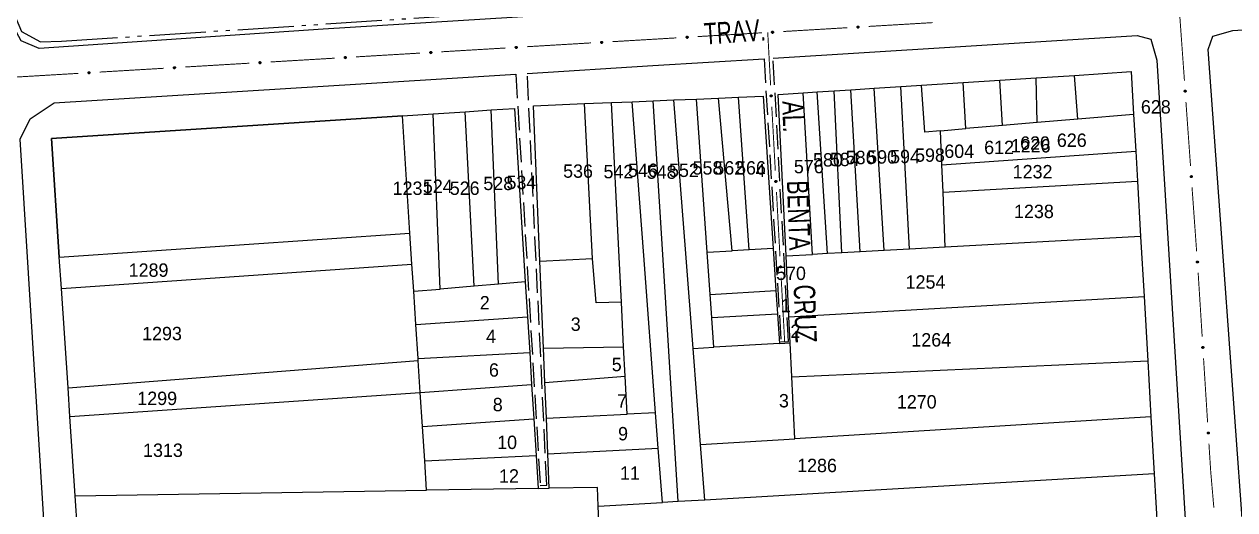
# Model space of a CAD drawing. Extents: x 201225 to 202591, y 4854937 to 4856079.
# Drawn here: x 201692.4 to 201918.7, y 4855705.6 to 4855796.4 of the extents above; entities that cross this region are included whole.
import ezdxf
from ezdxf.enums import TextEntityAlignment as Align

# ---------------------------------------------------------------- set-up
doc = ezdxf.new("R2010")
doc.units = 0
doc.header["$LTSCALE"] = 1.5
doc.header["$MEASUREMENT"] = 0
doc.linetypes.add('TRACO_05', pattern=[11, 7, -1, 0.5, -1, 0.5, -1])
doc.linetypes.add('TRACO_11', pattern=[8, 3, -1, 3, -1])
for name, color, linetype in [('CD_MALHA_LOTES', 7, 'CONTINUOUS'), ('HD-VALAS-DRENOS', 170, 'CONTINUOUS'), ('RU-QUADRA', 210, 'CONTINUOUS'), ('SV-EIXO-RUA-PAV', 20, 'CONTINUOUS'), ('SV-RUA-PAVIM', 7, 'CONTINUOUS'), ('SV-TXT-RUA-PAV', 7, 'CONTINUOUS'), ('Th_NmrPort', 7, 'CONTINUOUS')]:
    doc.layers.add(name, color=color, linetype=linetype)
doc.styles.add('ARIAL', font='ARIAL.SHX')

msp = doc.modelspace()

# ---------------------------------------------------------------- linework, layer by layer
at = {"layer": 'CD_MALHA_LOTES', "linetype": 'Continuous', "flags": 128}
for points in [[(201888.72, 4855786.8), (201899.32, 4855787.5)], [(201899.32, 4855787.5), (201899.8, 4855779.47)], [(201860.17, 4855784.96), (201867.96, 4855785.46)], [(201867.96, 4855785.46), (201874.82, 4855785.9)], [(201868.42, 4855776.86), (201867.96, 4855785.46)], [(201874.82, 4855785.9), (201881.56, 4855786.34)], [(201875.28, 4855777.43), (201874.82, 4855785.9)], [(201881.56, 4855786.34), (201888.72, 4855786.8)], [(201881.74, 4855777.97), (201881.56, 4855786.34)], [(201889.36, 4855778.6), (201888.72, 4855786.8)], [(201825.92, 4855782.71), (201830.55, 4855782.9)], [(201830.55, 4855782.9), (201832.42, 4855754.46)], [(201833.36, 4855783.24), (201838, 4855783.53)], [(201834.82, 4855753.09), (201833.36, 4855783.24)], [(201838, 4855783.53), (201840.66, 4855783.71)], [(201839.78, 4855753.36), (201838, 4855783.53)], [(201840.66, 4855783.71), (201843.81, 4855783.91)], [(201842.59, 4855753.52), (201840.66, 4855783.71)], [(201843.81, 4855783.91), (201846.92, 4855784.11)], [(201845.23, 4855753.66), (201843.81, 4855783.91)], [(201846.92, 4855784.11), (201851.28, 4855784.39)], [(201848.69, 4855753.85), (201846.92, 4855784.11)], [(201851.28, 4855784.39), (201856.27, 4855784.71)], [(201853.17, 4855754.1), (201851.28, 4855784.39)], [(201856.27, 4855784.71), (201860.17, 4855784.96)], [(201857.9, 4855754.36), (201856.27, 4855784.71)], [(201860.78, 4855776.22), (201860.17, 4855784.96)], [(201779.68, 4855780.34), (201784.05, 4855780.62)], [(201784.05, 4855780.62), (201786.07, 4855748.21)], [(201787.61, 4855781.13), (201797.17, 4855781.52)], [(201788.82, 4855752.07), (201787.61, 4855781.13)], [(201797.17, 4855781.52), (201802.19, 4855781.73)], [(201798.62, 4855752.57), (201797.17, 4855781.52)], [(201802.19, 4855781.73), (201806.04, 4855781.88)], [(201803.63, 4855752.86), (201802.19, 4855781.73)], [(201806.04, 4855781.88), (201810.01, 4855782.05)], [(201808.21, 4855753.12), (201806.04, 4855781.88)], [(201810.01, 4855782.05), (201813.88, 4855782.21)], [(201811.79, 4855753.31), (201810.01, 4855782.05)], [(201813.88, 4855782.21), (201818.08, 4855782.38)], [(201816.08, 4855753.55), (201813.88, 4855782.21)], [(201818.08, 4855782.38), (201822.17, 4855782.55)], [(201820.08, 4855753.77), (201818.08, 4855782.38)], [(201822.17, 4855782.55), (201825.92, 4855782.71)], [(201824.76, 4855754.03), (201822.17, 4855782.55)], [(201827.94, 4855754.21), (201825.92, 4855782.71)], [(201763.1, 4855779.26), (201697.48, 4855775)], [(201763.1, 4855779.26), (201768.87, 4855779.64)], [(201764.52, 4855757.32), (201763.1, 4855779.26)], [(201768.87, 4855779.64), (201774.82, 4855780.02)], [(201770.16, 4855746.89), (201768.87, 4855779.64)], [(201774.82, 4855780.02), (201779.68, 4855780.34)], [(201776.55, 4855747.42), (201774.82, 4855780.02)], [(201781.08, 4855747.8), (201779.68, 4855780.34)], [(201889.36, 4855778.6), (201881.74, 4855777.97)], [(201899.8, 4855779.47), (201889.36, 4855778.6)], [(201899.8, 4855779.47), (201900.19, 4855772.63)], [(201863.72, 4855776.47), (201860.78, 4855776.22)], [(201863.72, 4855776.47), (201868.42, 4855776.86)], [(201863.98, 4855770.1), (201863.72, 4855776.47)], [(201875.28, 4855777.43), (201868.42, 4855776.86)], [(201881.74, 4855777.97), (201875.28, 4855777.43)], [(201697.48, 4855775), (201698.97, 4855752.81)], [(201863.98, 4855770.1), (201900.19, 4855772.63)], [(201900.19, 4855772.63), (201900.52, 4855767.01)], [(201864.18, 4855764.96), (201863.98, 4855770.1)], [(201864.18, 4855764.96), (201900.52, 4855767.01)], [(201900.52, 4855767.01), (201901.11, 4855756.72)], [(201864.59, 4855754.72), (201864.18, 4855764.96)], [(201698.97, 4855752.81), (201764.52, 4855757.32)], [(201764.9, 4855751.51), (201764.52, 4855757.32)], [(201901.11, 4855756.72), (201864.59, 4855754.72)], [(201901.11, 4855756.72), (201901.75, 4855745.51)], [(201817.45, 4855735.8), (201816.08, 4855753.55)], [(201820.08, 4855753.77), (201824.76, 4855754.03)], [(201820.63, 4855745.89), (201820.08, 4855753.77)], [(201827.94, 4855754.21), (201824.76, 4855754.03)], [(201832.42, 4855754.46), (201827.94, 4855754.21)], [(201832.42, 4855754.46), (201832.93, 4855746.61)], [(201842.59, 4855753.52), (201839.78, 4855753.36)], [(201845.23, 4855753.66), (201842.59, 4855753.52)], [(201848.69, 4855753.85), (201845.23, 4855753.66)], [(201853.17, 4855754.1), (201848.69, 4855753.85)], [(201857.9, 4855754.36), (201853.17, 4855754.1)], [(201864.59, 4855754.72), (201857.9, 4855754.36)], [(201699.36, 4855746.96), (201698.97, 4855752.81)], [(201699.36, 4855746.96), (201764.9, 4855751.51)], [(201765.22, 4855746.48), (201764.9, 4855751.51)], [(201788.82, 4855752.07), (201798.62, 4855752.57)], [(201789.49, 4855735.82), (201788.82, 4855752.07)], [(201799.33, 4855744.3), (201798.62, 4855752.57)], [(201804.05, 4855744.45), (201803.63, 4855752.86)], [(201810.43, 4855723.77), (201808.21, 4855753.12)], [(201814.65, 4855707.17), (201811.79, 4855753.31)], [(201834.82, 4855753.09), (201839.78, 4855753.36)], [(201835.37, 4855741.7), (201834.82, 4855753.09)], [(201700.61, 4855728.4), (201699.36, 4855746.96)], [(201765.22, 4855746.48), (201770.16, 4855746.89)], [(201776.55, 4855747.42), (201770.16, 4855746.89)], [(201781.08, 4855747.8), (201776.55, 4855747.42)], [(201786.07, 4855748.21), (201781.08, 4855747.8)], [(201786.07, 4855748.21), (201786.48, 4855741.68)], [(201820.63, 4855745.89), (201832.93, 4855746.61)], [(201832.93, 4855746.61), (201833.22, 4855742.25)], [(201765.63, 4855740.25), (201765.22, 4855746.48)], [(201804.05, 4855744.45), (201799.33, 4855744.3)], [(201804.47, 4855736.07), (201804.05, 4855744.45)], [(201820.93, 4855741.58), (201820.63, 4855745.89)], [(201835.37, 4855741.7), (201901.75, 4855745.51)], [(201901.75, 4855745.51), (201902.44, 4855733.46)], [(201820.93, 4855741.58), (201833.22, 4855742.25)], [(201833.22, 4855742.25), (201833.58, 4855736.71)], [(201765.63, 4855740.25), (201786.48, 4855741.68)], [(201766.04, 4855733.91), (201765.63, 4855740.25)], [(201786.48, 4855741.68), (201786.9, 4855735.02)], [(201820.94, 4855741.42), (201820.93, 4855741.58)], [(201821.32, 4855736.01), (201820.94, 4855741.42)], [(201835.6, 4855736.82), (201835.37, 4855741.7)], [(201789.49, 4855735.82), (201804.47, 4855736.07)], [(201789.75, 4855729.4), (201789.49, 4855735.82)], [(201804.74, 4855730.63), (201804.47, 4855736.07)], [(201817.45, 4855735.8), (201821.32, 4855736.01)], [(201818.83, 4855717.84), (201817.45, 4855735.8)], [(201833.58, 4855736.71), (201821.32, 4855736.01)], [(201833.58, 4855736.71), (201835.6, 4855736.82)], [(201835.91, 4855730.47), (201835.6, 4855736.82)], [(201700.61, 4855728.4), (201766.06, 4855733.54)], [(201766.04, 4855733.91), (201786.9, 4855735.02)], [(201766.06, 4855733.54), (201766.04, 4855733.91)], [(201766.45, 4855727.58), (201766.06, 4855733.54)], [(201786.9, 4855735.02), (201787.27, 4855729.02)], [(201835.91, 4855730.47), (201902.44, 4855733.46)], [(201902.44, 4855733.46), (201903.04, 4855723)], [(201766.45, 4855727.58), (201787.27, 4855729.02)], [(201787.27, 4855729.02), (201787.68, 4855722.61)], [(201789.75, 4855729.4), (201804.74, 4855730.63)], [(201790.03, 4855722.75), (201789.75, 4855729.4)], [(201805.1, 4855723.51), (201804.74, 4855730.63)], [(201836.48, 4855718.92), (201835.91, 4855730.47)], [(201700.96, 4855723.08), (201700.61, 4855728.4)], [(201700.96, 4855723.08), (201766.45, 4855727.58)], [(201766.86, 4855721.2), (201766.45, 4855727.58)], [(201701.96, 4855708.26), (201700.96, 4855723.08)], [(201766.86, 4855721.2), (201787.68, 4855722.61)], [(201787.68, 4855722.61), (201788.1, 4855715.76)], [(201790.03, 4855722.75), (201805.1, 4855723.51)], [(201790.3, 4855716.1), (201790.03, 4855722.75)], [(201810.43, 4855723.77), (201805.1, 4855723.51)], [(201810.93, 4855717.16), (201810.43, 4855723.77)], [(201903.04, 4855723), (201836.48, 4855718.92)], [(201903.04, 4855723), (201903.65, 4855712.38)], [(201767.28, 4855714.8), (201766.86, 4855721.2)], [(201818.83, 4855717.84), (201836.48, 4855718.92)], [(201819.63, 4855707.46), (201818.83, 4855717.84)], [(201767.28, 4855714.8), (201788.1, 4855715.76)], [(201788.1, 4855715.76), (201788.49, 4855709.64)], [(201790.3, 4855716.1), (201810.93, 4855717.16)], [(201790.57, 4855709.67), (201790.3, 4855716.1)], [(201811.7, 4855707), (201810.93, 4855717.16)], [(201767.63, 4855709.31), (201767.28, 4855714.8)], [(201903.65, 4855712.38), (201819.63, 4855707.46)], [(201903.65, 4855712.38), (201904.27, 4855701.62)], [(201701.96, 4855708.26), (201767.63, 4855709.31)], [(201702.83, 4855695.31), (201701.96, 4855708.26)], [(201788.49, 4855709.64), (201767.63, 4855709.31)], [(201788.49, 4855709.64), (201790.57, 4855709.67)], [(201799.57, 4855709.82), (201790.57, 4855709.67)], [(201799.71, 4855706.29), (201799.57, 4855709.82)], [(201799.71, 4855706.29), (201811.7, 4855707)], [(201800.11, 4855696.46), (201799.71, 4855706.29)], [(201814.65, 4855707.17), (201811.7, 4855707)], [(201819.63, 4855707.46), (201814.65, 4855707.17)]]:
    msp.add_lwpolyline(points, dxfattribs=at)
at = {"layer": 'HD-VALAS-DRENOS', "linetype": 'TRACO_05'}
msp.add_polyline3d([(201752.04, 4855926.88, 14.36), (201688.03, 4855923.29, 14.44), (201685.13, 4855921.8, 14.44), (201683.76, 4855919.45, 14.44), (201683.54, 4855915.2, 14.44), (201687.7, 4855848.03, 14.62), (201690.71, 4855797.79, 14.36), (201691.9, 4855795.03, 14.35), (201695.45, 4855793.06, 14.36), (201699.39, 4855793.19, 14.37), (201806.78, 4855800.2, 14.1), (201889.47, 4855805.28, 13.48), (201895.09, 4855805.55, 13.43), (201898.64, 4855806.66, 13.27)], dxfattribs=at)
at = {"layer": 'RU-QUADRA', "linetype": 'Continuous', "flags": 128}
msp.add_lwpolyline([(201702.83, 4855695.31), (201701.96, 4855708.26), (201700.96, 4855723.08), (201700.61, 4855728.4), (201699.36, 4855746.96), (201698.97, 4855752.81), (201697.48, 4855775), (201763.1, 4855779.26), (201768.87, 4855779.64), (201774.82, 4855780.02), (201779.68, 4855780.34), (201784.05, 4855780.62), (201786.07, 4855748.21), (201786.48, 4855741.68), (201786.9, 4855735.02), (201787.27, 4855729.02), (201787.68, 4855722.61), (201788.1, 4855715.76), (201788.49, 4855709.64), (201790.57, 4855709.67), (201790.3, 4855716.1), (201790.03, 4855722.75), (201789.75, 4855729.4), (201789.49, 4855735.82), (201788.82, 4855752.07), (201787.61, 4855781.13), (201797.17, 4855781.52), (201802.19, 4855781.73), (201806.04, 4855781.88), (201810.01, 4855782.05), (201813.88, 4855782.21), (201818.08, 4855782.38), (201822.17, 4855782.55), (201825.92, 4855782.71), (201830.55, 4855782.9), (201832.42, 4855754.46), (201832.93, 4855746.61), (201833.22, 4855742.25), (201833.58, 4855736.71), (201835.6, 4855736.82), (201835.37, 4855741.7), (201834.82, 4855753.09), (201833.36, 4855783.24), (201838, 4855783.53), (201840.66, 4855783.71), (201843.81, 4855783.91), (201846.92, 4855784.11), (201851.28, 4855784.39), (201856.27, 4855784.71), (201867.96, 4855785.46), (201874.82, 4855785.9), (201881.56, 4855786.34), (201888.72, 4855786.8), (201899.32, 4855787.5), (201899.8, 4855779.47), (201900.19, 4855772.63), (201900.52, 4855767.01), (201901.11, 4855756.72), (201901.75, 4855745.51), (201902.44, 4855733.46), (201903.04, 4855723), (201903.65, 4855712.38), (201904.27, 4855701.62)], dxfattribs=at)
at = {"layer": 'SV-EIXO-RUA-PAV', "const_width": 0.18}
for points in [[(201850.27, 4855795.95), (201862.25, 4855796.66)], [(201908.44, 4855797.81), (201909.3, 4855785.84)], [(201818.33, 4855794.05), (201830.31, 4855794.76)], [(201831.45, 4855793.95), (201831.4, 4855794.83)], [(201834.3, 4855795), (201846.28, 4855795.71)], [(201770.41, 4855791.21), (201782.39, 4855791.92)], [(201786.39, 4855792.16), (201798.36, 4855792.87)], [(201802.36, 4855793.1), (201814.34, 4855793.81)], [(201831.94, 4855784.97), (201831.45, 4855793.95)], [(201738.47, 4855789.31), (201750.45, 4855790.02)], [(201754.44, 4855790.26), (201766.42, 4855790.97)], [(201706.53, 4855787.42), (201718.5, 4855788.13)], [(201722.5, 4855788.37), (201734.48, 4855789.08)], [(201690.55, 4855786.47), (201702.53, 4855787.18)], [(201832.82, 4855768.99), (201832.16, 4855780.97)], [(201909.58, 4855781.85), (201910.44, 4855769.88)], [(201833.69, 4855753.02), (201833.04, 4855765)], [(201910.72, 4855765.89), (201911.58, 4855753.92)], [(201834.57, 4855737.04), (201833.91, 4855749.02)], [(201911.86, 4855749.93), (201911.89, 4855749.51)], [(201911.89, 4855749.51), (201912.62, 4855737.96)], [(201912.87, 4855733.96), (201913.63, 4855721.99)], [(201913.88, 4855718), (201914.2, 4855713.01)], [(201914.2, 4855713.01), (201914.21, 4855712.84)], [(201914.21, 4855712.84), (201914.8, 4855706.03)]]:
    msp.add_lwpolyline(points, dxfattribs=at)
at = {"layer": 'SV-EIXO-RUA-PAV'}
for points in [[(201832.15, 4855794.98), (201832.19, 4855795.02), (201832.22, 4855795.04), (201832.26, 4855795.06), (201832.29, 4855795.06), (201832.33, 4855795.06), (201832.36, 4855795.05), (201832.4, 4855795.03), (201832.44, 4855795), (201832.46, 4855794.96), (201832.47, 4855794.93), (201832.48, 4855794.89), (201832.48, 4855794.86), (201832.47, 4855794.82), (201832.45, 4855794.78), (201832.42, 4855794.75), (201832.38, 4855794.72), (201832.35, 4855794.71), (201832.31, 4855794.71), (201832.28, 4855794.71), (201832.24, 4855794.72), (201832.2, 4855794.74), (201832.17, 4855794.77), (201832.14, 4855794.8), (201832.13, 4855794.84), (201832.13, 4855794.87), (201832.13, 4855794.91), (201832.13, 4855794.94), (201832.15, 4855794.98)], [(201848.13, 4855795.93), (201848.16, 4855795.97), (201848.19, 4855795.99), (201848.23, 4855796), (201848.26, 4855796.01), (201848.3, 4855796.01), (201848.33, 4855796), (201848.37, 4855795.98), (201848.41, 4855795.95), (201848.43, 4855795.91), (201848.45, 4855795.88), (201848.45, 4855795.84), (201848.45, 4855795.81), (201848.44, 4855795.77), (201848.42, 4855795.73), (201848.39, 4855795.7), (201848.35, 4855795.67), (201848.32, 4855795.66), (201848.28, 4855795.65), (201848.25, 4855795.66), (201848.21, 4855795.66), (201848.18, 4855795.68), (201848.14, 4855795.72), (201848.11, 4855795.75), (201848.1, 4855795.78), (201848.1, 4855795.82), (201848.1, 4855795.86), (201848.11, 4855795.89), (201848.13, 4855795.93)], [(201784.24, 4855792.14), (201784.27, 4855792.18), (201784.31, 4855792.2), (201784.34, 4855792.21), (201784.38, 4855792.22), (201784.41, 4855792.22), (201784.45, 4855792.21), (201784.48, 4855792.19), (201784.52, 4855792.16), (201784.54, 4855792.12), (201784.56, 4855792.09), (201784.56, 4855792.05), (201784.56, 4855792.02), (201784.55, 4855791.98), (201784.53, 4855791.94), (201784.5, 4855791.91), (201784.47, 4855791.88), (201784.43, 4855791.87), (201784.4, 4855791.86), (201784.36, 4855791.87), (201784.33, 4855791.87), (201784.29, 4855791.89), (201784.25, 4855791.93), (201784.23, 4855791.96), (201784.21, 4855791.99), (201784.21, 4855792.03), (201784.21, 4855792.07), (201784.22, 4855792.1), (201784.24, 4855792.14)], [(201800.21, 4855793.09), (201800.24, 4855793.12), (201800.28, 4855793.15), (201800.31, 4855793.16), (201800.35, 4855793.16), (201800.38, 4855793.16), (201800.42, 4855793.15), (201800.46, 4855793.14), (201800.49, 4855793.1), (201800.52, 4855793.07), (201800.53, 4855793.03), (201800.54, 4855793), (201800.53, 4855792.96), (201800.52, 4855792.93), (201800.51, 4855792.89), (201800.47, 4855792.85), (201800.44, 4855792.83), (201800.4, 4855792.82), (201800.37, 4855792.81), (201800.33, 4855792.81), (201800.3, 4855792.82), (201800.26, 4855792.84), (201800.22, 4855792.87), (201800.2, 4855792.91), (201800.19, 4855792.94), (201800.18, 4855792.98), (201800.18, 4855793.01), (201800.19, 4855793.05), (201800.21, 4855793.09)], [(201816.18, 4855794.03), (201816.21, 4855794.07), (201816.25, 4855794.1), (201816.29, 4855794.11), (201816.32, 4855794.11), (201816.35, 4855794.11), (201816.39, 4855794.1), (201816.43, 4855794.08), (201816.46, 4855794.05), (201816.49, 4855794.01), (201816.5, 4855793.98), (201816.51, 4855793.95), (201816.51, 4855793.91), (201816.5, 4855793.87), (201816.48, 4855793.84), (201816.44, 4855793.8), (201816.41, 4855793.78), (201816.38, 4855793.76), (201816.34, 4855793.76), (201816.3, 4855793.76), (201816.27, 4855793.77), (201816.23, 4855793.79), (201816.2, 4855793.82), (201816.17, 4855793.86), (201816.16, 4855793.89), (201816.15, 4855793.92), (201816.15, 4855793.96), (201816.16, 4855794), (201816.18, 4855794.03)], [(201752.3, 4855790.24), (201752.33, 4855790.28), (201752.36, 4855790.31), (201752.4, 4855790.32), (201752.43, 4855790.32), (201752.47, 4855790.32), (201752.5, 4855790.31), (201752.54, 4855790.29), (201752.58, 4855790.26), (201752.6, 4855790.22), (201752.61, 4855790.19), (201752.62, 4855790.16), (201752.62, 4855790.12), (201752.61, 4855790.08), (201752.59, 4855790.05), (201752.56, 4855790.01), (201752.52, 4855789.99), (201752.49, 4855789.97), (201752.45, 4855789.97), (201752.42, 4855789.97), (201752.38, 4855789.98), (201752.34, 4855790), (201752.31, 4855790.03), (201752.28, 4855790.07), (201752.27, 4855790.1), (201752.27, 4855790.13), (201752.27, 4855790.17), (201752.27, 4855790.21), (201752.3, 4855790.24)], [(201768.27, 4855791.19), (201768.3, 4855791.23), (201768.33, 4855791.25), (201768.37, 4855791.27), (201768.4, 4855791.27), (201768.44, 4855791.27), (201768.47, 4855791.26), (201768.51, 4855791.24), (201768.55, 4855791.21), (201768.57, 4855791.17), (201768.59, 4855791.14), (201768.59, 4855791.1), (201768.59, 4855791.07), (201768.58, 4855791.03), (201768.56, 4855790.99), (201768.53, 4855790.96), (201768.49, 4855790.93), (201768.46, 4855790.92), (201768.42, 4855790.92), (201768.39, 4855790.92), (201768.35, 4855790.93), (201768.32, 4855790.95), (201768.28, 4855790.98), (201768.25, 4855791.01), (201768.24, 4855791.05), (201768.24, 4855791.08), (201768.24, 4855791.12), (201768.25, 4855791.15), (201768.27, 4855791.19)], [(201704.38, 4855787.4), (201704.41, 4855787.44), (201704.45, 4855787.46), (201704.48, 4855787.48), (201704.52, 4855787.48), (201704.55, 4855787.48), (201704.59, 4855787.47), (201704.62, 4855787.45), (201704.66, 4855787.42), (201704.68, 4855787.38), (201704.7, 4855787.35), (201704.7, 4855787.31), (201704.7, 4855787.28), (201704.69, 4855787.24), (201704.67, 4855787.2), (201704.64, 4855787.17), (201704.61, 4855787.14), (201704.57, 4855787.13), (201704.54, 4855787.13), (201704.5, 4855787.13), (201704.47, 4855787.14), (201704.43, 4855787.16), (201704.39, 4855787.19), (201704.37, 4855787.22), (201704.36, 4855787.26), (201704.35, 4855787.29), (201704.35, 4855787.33), (201704.36, 4855787.36), (201704.38, 4855787.4)], [(201720.35, 4855788.35), (201720.38, 4855788.39), (201720.42, 4855788.41), (201720.45, 4855788.42), (201720.49, 4855788.43), (201720.52, 4855788.43), (201720.56, 4855788.42), (201720.6, 4855788.4), (201720.63, 4855788.37), (201720.66, 4855788.33), (201720.67, 4855788.3), (201720.68, 4855788.26), (201720.67, 4855788.23), (201720.66, 4855788.19), (201720.65, 4855788.15), (201720.61, 4855788.12), (201720.58, 4855788.09), (201720.54, 4855788.08), (201720.51, 4855788.07), (201720.47, 4855788.08), (201720.44, 4855788.08), (201720.4, 4855788.1), (201720.36, 4855788.14), (201720.34, 4855788.17), (201720.33, 4855788.2), (201720.32, 4855788.24), (201720.32, 4855788.28), (201720.33, 4855788.31), (201720.35, 4855788.35)], [(201736.32, 4855789.3), (201736.36, 4855789.33), (201736.39, 4855789.36), (201736.43, 4855789.37), (201736.46, 4855789.37), (201736.49, 4855789.37), (201736.53, 4855789.36), (201736.57, 4855789.35), (201736.6, 4855789.31), (201736.63, 4855789.28), (201736.64, 4855789.24), (201736.65, 4855789.21), (201736.65, 4855789.17), (201736.64, 4855789.14), (201736.62, 4855789.1), (201736.58, 4855789.06), (201736.55, 4855789.04), (201736.52, 4855789.03), (201736.48, 4855789.02), (201736.44, 4855789.02), (201736.41, 4855789.03), (201736.37, 4855789.05), (201736.34, 4855789.08), (201736.31, 4855789.12), (201736.3, 4855789.15), (201736.29, 4855789.19), (201736.3, 4855789.22), (201736.3, 4855789.26), (201736.32, 4855789.3)], [(201831.95, 4855782.82), (201831.91, 4855782.85), (201831.89, 4855782.89), (201831.87, 4855782.92), (201831.87, 4855782.96), (201831.87, 4855782.99), (201831.88, 4855783.03), (201831.9, 4855783.07), (201831.93, 4855783.1), (201831.97, 4855783.13), (201832, 4855783.14), (201832.04, 4855783.15), (201832.07, 4855783.14), (201832.11, 4855783.13), (201832.15, 4855783.11), (201832.18, 4855783.08), (201832.21, 4855783.05), (201832.22, 4855783.01), (201832.22, 4855782.98), (201832.22, 4855782.94), (201832.21, 4855782.91), (201832.19, 4855782.87), (201832.16, 4855782.83), (201832.13, 4855782.81), (201832.09, 4855782.8), (201832.06, 4855782.79), (201832.02, 4855782.79), (201831.99, 4855782.8), (201831.95, 4855782.82)], [(201909.54, 4855784), (201909.58, 4855783.97), (201909.6, 4855783.93), (201909.62, 4855783.9), (201909.62, 4855783.86), (201909.62, 4855783.83), (201909.61, 4855783.79), (201909.59, 4855783.75), (201909.56, 4855783.72), (201909.52, 4855783.69), (201909.49, 4855783.68), (201909.45, 4855783.67), (201909.42, 4855783.67), (201909.38, 4855783.68), (201909.35, 4855783.7), (201909.31, 4855783.73), (201909.28, 4855783.77), (201909.27, 4855783.8), (201909.27, 4855783.84), (201909.27, 4855783.87), (201909.28, 4855783.91), (201909.29, 4855783.95), (201909.33, 4855783.98), (201909.36, 4855784.01), (201909.39, 4855784.02), (201909.43, 4855784.02), (201909.47, 4855784.02), (201909.5, 4855784.02), (201909.54, 4855784)], [(201832.82, 4855766.85), (201832.79, 4855766.88), (201832.76, 4855766.91), (201832.75, 4855766.95), (201832.75, 4855766.98), (201832.75, 4855767.02), (201832.76, 4855767.05), (201832.78, 4855767.09), (201832.81, 4855767.13), (201832.85, 4855767.15), (201832.88, 4855767.16), (201832.91, 4855767.17), (201832.95, 4855767.17), (201832.99, 4855767.16), (201833.02, 4855767.14), (201833.06, 4855767.11), (201833.08, 4855767.07), (201833.09, 4855767.04), (201833.1, 4855767), (201833.1, 4855766.97), (201833.09, 4855766.93), (201833.07, 4855766.89), (201833.04, 4855766.86), (201833, 4855766.83), (201832.97, 4855766.82), (201832.93, 4855766.82), (201832.9, 4855766.82), (201832.86, 4855766.82), (201832.82, 4855766.85)], [(201910.68, 4855768.04), (201910.72, 4855768.01), (201910.74, 4855767.97), (201910.75, 4855767.94), (201910.76, 4855767.9), (201910.76, 4855767.87), (201910.75, 4855767.83), (201910.73, 4855767.79), (201910.7, 4855767.76), (201910.66, 4855767.73), (201910.63, 4855767.72), (201910.59, 4855767.71), (201910.56, 4855767.71), (201910.52, 4855767.72), (201910.49, 4855767.74), (201910.45, 4855767.77), (201910.42, 4855767.81), (201910.41, 4855767.84), (201910.41, 4855767.88), (201910.41, 4855767.91), (201910.41, 4855767.95), (201910.43, 4855767.99), (201910.47, 4855768.02), (201910.5, 4855768.05), (201910.53, 4855768.06), (201910.57, 4855768.07), (201910.6, 4855768.07), (201910.64, 4855768.06), (201910.68, 4855768.04)], [(201833.7, 4855750.87), (201833.66, 4855750.9), (201833.64, 4855750.94), (201833.63, 4855750.97), (201833.62, 4855751.01), (201833.62, 4855751.04), (201833.63, 4855751.08), (201833.65, 4855751.11), (201833.68, 4855751.15), (201833.72, 4855751.17), (201833.76, 4855751.19), (201833.79, 4855751.19), (201833.83, 4855751.19), (201833.86, 4855751.18), (201833.9, 4855751.16), (201833.94, 4855751.13), (201833.96, 4855751.1), (201833.97, 4855751.06), (201833.98, 4855751.02), (201833.97, 4855750.99), (201833.97, 4855750.95), (201833.95, 4855750.92), (201833.91, 4855750.88), (201833.88, 4855750.86), (201833.84, 4855750.84), (201833.81, 4855750.84), (201833.77, 4855750.84), (201833.74, 4855750.85), (201833.7, 4855750.87)], [(201911.82, 4855752.08), (201911.85, 4855752.05), (201911.88, 4855752.01), (201911.89, 4855751.98), (201911.9, 4855751.94), (201911.9, 4855751.91), (201911.89, 4855751.87), (201911.87, 4855751.84), (201911.84, 4855751.8), (201911.8, 4855751.77), (201911.77, 4855751.76), (201911.73, 4855751.75), (201911.7, 4855751.75), (201911.66, 4855751.76), (201911.62, 4855751.78), (201911.59, 4855751.81), (201911.56, 4855751.85), (201911.55, 4855751.88), (201911.54, 4855751.92), (201911.55, 4855751.95), (201911.55, 4855751.99), (201911.57, 4855752.03), (201911.6, 4855752.06), (201911.64, 4855752.09), (201911.67, 4855752.1), (201911.71, 4855752.11), (201911.74, 4855752.11), (201911.78, 4855752.1), (201911.82, 4855752.08)], [(201912.85, 4855736.11), (201912.89, 4855736.08), (201912.91, 4855736.04), (201912.92, 4855736.01), (201912.93, 4855735.97), (201912.93, 4855735.94), (201912.92, 4855735.9), (201912.9, 4855735.87), (201912.87, 4855735.83), (201912.83, 4855735.81), (201912.8, 4855735.79), (201912.76, 4855735.79), (201912.73, 4855735.79), (201912.69, 4855735.8), (201912.65, 4855735.82), (201912.62, 4855735.85), (201912.59, 4855735.88), (201912.58, 4855735.92), (201912.57, 4855735.95), (201912.58, 4855735.99), (201912.58, 4855736.02), (201912.6, 4855736.06), (201912.64, 4855736.1), (201912.67, 4855736.12), (201912.7, 4855736.13), (201912.74, 4855736.14), (201912.77, 4855736.14), (201912.81, 4855736.13), (201912.85, 4855736.11)], [(201913.86, 4855720.14), (201913.9, 4855720.11), (201913.92, 4855720.08), (201913.93, 4855720.04), (201913.94, 4855720.01), (201913.94, 4855719.97), (201913.93, 4855719.94), (201913.91, 4855719.9), (201913.88, 4855719.86), (201913.84, 4855719.84), (201913.81, 4855719.82), (201913.77, 4855719.82), (201913.74, 4855719.82), (201913.7, 4855719.83), (201913.66, 4855719.85), (201913.63, 4855719.88), (201913.6, 4855719.92), (201913.59, 4855719.95), (201913.58, 4855719.99), (201913.59, 4855720.02), (201913.59, 4855720.06), (201913.61, 4855720.09), (201913.65, 4855720.13), (201913.68, 4855720.15), (201913.71, 4855720.17), (201913.75, 4855720.17), (201913.78, 4855720.17), (201913.82, 4855720.16), (201913.86, 4855720.14)]]:
    msp.add_lwpolyline(points, close=True, dxfattribs=at)
for points in [[(201832.13, 4855794.94), (201832.44, 4855795)], [(201832.13, 4855794.91), (201832.46, 4855794.96)], [(201832.13, 4855794.89), (201832.46, 4855794.95)], [(201832.13, 4855794.87), (201832.47, 4855794.93)], [(201832.13, 4855794.85), (201832.48, 4855794.91)], [(201832.13, 4855794.84), (201832.48, 4855794.89)], [(201832.14, 4855794.93), (201832.44, 4855794.98)], [(201832.14, 4855794.82), (201832.48, 4855794.88)], [(201832.14, 4855794.8), (201832.48, 4855794.86)], [(201832.15, 4855794.98), (201832.4, 4855795.03)], [(201832.15, 4855794.96), (201832.41, 4855795.01)], [(201832.16, 4855794.79), (201832.47, 4855794.84)], [(201832.17, 4855795), (201832.37, 4855795.04)], [(201832.17, 4855794.77), (201832.47, 4855794.82)], [(201832.19, 4855795.02), (201832.36, 4855795.05)], [(201832.19, 4855794.75), (201832.46, 4855794.8)], [(201832.2, 4855794.74), (201832.45, 4855794.78)], [(201832.21, 4855795.03), (201832.34, 4855795.05)], [(201832.22, 4855795.04), (201832.33, 4855795.06)], [(201832.23, 4855794.73), (201832.42, 4855794.77)], [(201832.24, 4855794.72), (201832.42, 4855794.75)], [(201832.26, 4855794.71), (201832.39, 4855794.73)], [(201832.28, 4855794.71), (201832.38, 4855794.72)], [(201848.1, 4855795.86), (201848.43, 4855795.91)], [(201848.1, 4855795.84), (201848.43, 4855795.89)], [(201848.1, 4855795.82), (201848.45, 4855795.88)], [(201848.1, 4855795.8), (201848.45, 4855795.86)], [(201848.1, 4855795.78), (201848.45, 4855795.84)], [(201848.11, 4855795.89), (201848.41, 4855795.95)], [(201848.11, 4855795.87), (201848.42, 4855795.93)], [(201848.11, 4855795.77), (201848.45, 4855795.82)], [(201848.11, 4855795.75), (201848.45, 4855795.81)], [(201848.12, 4855795.91), (201848.39, 4855795.96)], [(201848.13, 4855795.93), (201848.37, 4855795.98)], [(201848.13, 4855795.73), (201848.44, 4855795.79)], [(201848.14, 4855795.95), (201848.34, 4855795.99)], [(201848.14, 4855795.72), (201848.44, 4855795.77)], [(201848.16, 4855795.97), (201848.33, 4855796)], [(201848.16, 4855795.7), (201848.43, 4855795.75)], [(201848.18, 4855795.98), (201848.31, 4855796)], [(201848.18, 4855795.68), (201848.42, 4855795.73)], [(201848.19, 4855795.99), (201848.3, 4855796.01)], [(201848.2, 4855795.68), (201848.4, 4855795.71)], [(201848.21, 4855795.66), (201848.39, 4855795.7)], [(201848.23, 4855795.66), (201848.36, 4855795.68)], [(201848.25, 4855795.66), (201848.35, 4855795.67)], [(201784.21, 4855792.07), (201784.54, 4855792.12)], [(201784.21, 4855792.05), (201784.55, 4855792.1)], [(201784.21, 4855792.03), (201784.56, 4855792.09)], [(201784.21, 4855791.99), (201784.56, 4855792.05)], [(201784.22, 4855792.1), (201784.52, 4855792.16)], [(201784.22, 4855792.08), (201784.53, 4855792.14)], [(201784.22, 4855792.01), (201784.56, 4855792.07)], [(201784.22, 4855791.98), (201784.56, 4855792.03)], [(201784.23, 4855792.12), (201784.5, 4855792.17)], [(201784.23, 4855791.96), (201784.56, 4855792.02)], [(201784.24, 4855792.14), (201784.48, 4855792.19)], [(201784.24, 4855791.94), (201784.55, 4855792)], [(201784.25, 4855791.93), (201784.55, 4855791.98)], [(201784.26, 4855792.16), (201784.46, 4855792.2)], [(201784.27, 4855792.18), (201784.45, 4855792.21)], [(201784.27, 4855791.91), (201784.54, 4855791.96)], [(201784.29, 4855792.19), (201784.42, 4855792.21)], [(201784.29, 4855791.89), (201784.53, 4855791.94)], [(201784.31, 4855792.2), (201784.41, 4855792.22)], [(201784.31, 4855791.89), (201784.51, 4855791.92)], [(201784.33, 4855791.87), (201784.5, 4855791.91)], [(201784.35, 4855791.87), (201784.48, 4855791.89)], [(201784.36, 4855791.87), (201784.47, 4855791.88)], [(201800.18, 4855793.01), (201800.52, 4855793.07)], [(201800.18, 4855792.98), (201800.53, 4855793.03)], [(201800.19, 4855793.05), (201800.49, 4855793.1)], [(201800.19, 4855793.03), (201800.5, 4855793.09)], [(201800.19, 4855793), (201800.52, 4855793.05)], [(201800.19, 4855792.96), (201800.53, 4855793.01)], [(201800.19, 4855792.94), (201800.54, 4855793)], [(201800.2, 4855793.07), (201800.47, 4855793.12)], [(201800.2, 4855792.92), (201800.53, 4855792.98)], [(201800.2, 4855792.91), (201800.53, 4855792.96)], [(201800.21, 4855793.09), (201800.46, 4855793.14)], [(201800.21, 4855792.89), (201800.52, 4855792.94)], [(201800.22, 4855792.87), (201800.52, 4855792.93)], [(201800.23, 4855793.11), (201800.43, 4855793.14)], [(201800.24, 4855793.12), (201800.42, 4855793.15)], [(201800.25, 4855792.86), (201800.51, 4855792.91)], [(201800.26, 4855793.14), (201800.39, 4855793.16)], [(201800.26, 4855792.84), (201800.51, 4855792.89)], [(201800.28, 4855793.15), (201800.38, 4855793.16)], [(201800.28, 4855792.83), (201800.48, 4855792.87)], [(201800.3, 4855792.82), (201800.47, 4855792.85)], [(201800.32, 4855792.82), (201800.45, 4855792.84)], [(201800.33, 4855792.81), (201800.44, 4855792.83)], [(201816.15, 4855793.96), (201816.49, 4855794.01)], [(201816.15, 4855793.92), (201816.5, 4855793.98)], [(201816.16, 4855794), (201816.46, 4855794.05)], [(201816.16, 4855793.98), (201816.47, 4855794.03)], [(201816.16, 4855793.94), (201816.49, 4855794)], [(201816.16, 4855793.91), (201816.5, 4855793.96)], [(201816.16, 4855793.89), (201816.51, 4855793.95)], [(201816.17, 4855794.01), (201816.44, 4855794.07)], [(201816.17, 4855793.87), (201816.5, 4855793.93)], [(201816.17, 4855793.86), (201816.51, 4855793.91)], [(201816.18, 4855794.03), (201816.43, 4855794.08)], [(201816.19, 4855793.84), (201816.5, 4855793.89)], [(201816.2, 4855794.05), (201816.4, 4855794.09)], [(201816.2, 4855793.82), (201816.5, 4855793.87)], [(201816.21, 4855794.07), (201816.39, 4855794.1)], [(201816.22, 4855793.81), (201816.48, 4855793.86)], [(201816.23, 4855794.09), (201816.36, 4855794.11)], [(201816.23, 4855793.79), (201816.48, 4855793.84)], [(201816.25, 4855794.1), (201816.35, 4855794.11)], [(201816.26, 4855793.78), (201816.45, 4855793.82)], [(201816.27, 4855793.77), (201816.44, 4855793.8)], [(201816.29, 4855793.77), (201816.42, 4855793.79)], [(201816.3, 4855793.76), (201816.41, 4855793.78)], [(201752.27, 4855790.21), (201752.58, 4855790.26)], [(201752.27, 4855790.17), (201752.6, 4855790.22)], [(201752.27, 4855790.15), (201752.6, 4855790.21)], [(201752.27, 4855790.13), (201752.61, 4855790.19)], [(201752.27, 4855790.12), (201752.62, 4855790.17)], [(201752.27, 4855790.1), (201752.62, 4855790.16)], [(201752.28, 4855790.19), (201752.58, 4855790.24)], [(201752.28, 4855790.08), (201752.62, 4855790.14)], [(201752.28, 4855790.07), (201752.62, 4855790.12)], [(201752.29, 4855790.22), (201752.55, 4855790.28)], [(201752.3, 4855790.24), (201752.54, 4855790.29)], [(201752.3, 4855790.05), (201752.61, 4855790.1)], [(201752.31, 4855790.26), (201752.51, 4855790.3)], [(201752.31, 4855790.03), (201752.61, 4855790.08)], [(201752.33, 4855790.28), (201752.5, 4855790.31)], [(201752.33, 4855790.02), (201752.6, 4855790.07)], [(201752.34, 4855790), (201752.59, 4855790.05)], [(201752.35, 4855790.3), (201752.48, 4855790.32)], [(201752.36, 4855790.31), (201752.47, 4855790.32)], [(201752.37, 4855789.99), (201752.57, 4855790.03)], [(201752.38, 4855789.98), (201752.56, 4855790.01)], [(201752.4, 4855789.98), (201752.53, 4855790)], [(201752.42, 4855789.97), (201752.52, 4855789.99)], [(201768.24, 4855791.12), (201768.57, 4855791.17)], [(201768.24, 4855791.1), (201768.57, 4855791.16)], [(201768.24, 4855791.08), (201768.59, 4855791.14)], [(201768.24, 4855791.06), (201768.59, 4855791.12)], [(201768.24, 4855791.05), (201768.59, 4855791.1)], [(201768.25, 4855791.15), (201768.55, 4855791.21)], [(201768.25, 4855791.14), (201768.56, 4855791.19)], [(201768.25, 4855791.03), (201768.59, 4855791.08)], [(201768.25, 4855791.01), (201768.59, 4855791.07)], [(201768.26, 4855791.17), (201768.53, 4855791.22)], [(201768.27, 4855791.19), (201768.51, 4855791.24)], [(201768.27, 4855790.99), (201768.58, 4855791.05)], [(201768.28, 4855790.98), (201768.58, 4855791.03)], [(201768.29, 4855791.21), (201768.49, 4855791.25)], [(201768.3, 4855791.23), (201768.47, 4855791.26)], [(201768.3, 4855790.96), (201768.57, 4855791.01)], [(201768.32, 4855791.24), (201768.45, 4855791.26)], [(201768.32, 4855790.95), (201768.56, 4855790.99)], [(201768.33, 4855791.25), (201768.44, 4855791.27)], [(201768.34, 4855790.94), (201768.54, 4855790.98)], [(201768.35, 4855790.93), (201768.53, 4855790.96)], [(201768.37, 4855790.92), (201768.5, 4855790.94)], [(201768.39, 4855790.92), (201768.49, 4855790.93)], [(201704.35, 4855787.33), (201704.68, 4855787.38)], [(201704.35, 4855787.31), (201704.69, 4855787.37)], [(201704.35, 4855787.29), (201704.7, 4855787.35)], [(201704.36, 4855787.36), (201704.66, 4855787.42)], [(201704.36, 4855787.35), (201704.67, 4855787.4)], [(201704.36, 4855787.27), (201704.7, 4855787.33)], [(201704.37, 4855787.38), (201704.64, 4855787.43)], [(201704.38, 4855787.4), (201704.62, 4855787.45)], [(201704.4, 4855787.42), (201704.6, 4855787.46)], [(201704.41, 4855787.44), (201704.59, 4855787.47)], [(201704.43, 4855787.45), (201704.56, 4855787.47)], [(201704.45, 4855787.46), (201704.55, 4855787.48)], [(201720.32, 4855788.28), (201720.66, 4855788.33)], [(201720.32, 4855788.24), (201720.67, 4855788.3)], [(201720.33, 4855788.31), (201720.63, 4855788.37)], [(201720.33, 4855788.29), (201720.64, 4855788.35)], [(201720.33, 4855788.26), (201720.66, 4855788.31)], [(201720.33, 4855788.22), (201720.67, 4855788.28)], [(201720.33, 4855788.2), (201720.68, 4855788.26)], [(201720.34, 4855788.33), (201720.61, 4855788.38)], [(201720.34, 4855788.19), (201720.67, 4855788.24)], [(201720.34, 4855788.17), (201720.67, 4855788.23)], [(201720.35, 4855788.35), (201720.6, 4855788.4)], [(201720.35, 4855788.15), (201720.66, 4855788.21)], [(201720.36, 4855788.14), (201720.66, 4855788.19)], [(201720.37, 4855788.37), (201720.57, 4855788.41)], [(201720.38, 4855788.39), (201720.56, 4855788.42)], [(201720.39, 4855788.12), (201720.65, 4855788.17)], [(201720.4, 4855788.4), (201720.53, 4855788.42)], [(201720.4, 4855788.1), (201720.65, 4855788.15)], [(201720.42, 4855788.41), (201720.52, 4855788.43)], [(201720.42, 4855788.1), (201720.62, 4855788.13)], [(201720.44, 4855788.08), (201720.61, 4855788.12)], [(201720.46, 4855788.08), (201720.59, 4855788.1)], [(201720.47, 4855788.08), (201720.58, 4855788.09)], [(201736.29, 4855789.19), (201736.64, 4855789.24)], [(201736.3, 4855789.26), (201736.6, 4855789.31)], [(201736.3, 4855789.24), (201736.61, 4855789.3)], [(201736.3, 4855789.22), (201736.63, 4855789.28)], [(201736.3, 4855789.21), (201736.63, 4855789.26)], [(201736.3, 4855789.17), (201736.64, 4855789.22)], [(201736.3, 4855789.15), (201736.65, 4855789.21)], [(201736.31, 4855789.28), (201736.58, 4855789.33)], [(201736.31, 4855789.13), (201736.64, 4855789.19)], [(201736.31, 4855789.12), (201736.65, 4855789.17)], [(201736.32, 4855789.3), (201736.57, 4855789.35)], [(201736.33, 4855789.1), (201736.64, 4855789.15)], [(201736.34, 4855789.32), (201736.54, 4855789.35)], [(201736.34, 4855789.08), (201736.64, 4855789.14)], [(201736.36, 4855789.33), (201736.53, 4855789.36)], [(201736.36, 4855789.07), (201736.62, 4855789.12)], [(201736.37, 4855789.05), (201736.62, 4855789.1)], [(201736.38, 4855789.35), (201736.5, 4855789.37)], [(201736.39, 4855789.36), (201736.49, 4855789.37)], [(201736.4, 4855789.04), (201736.59, 4855789.08)], [(201736.41, 4855789.03), (201736.58, 4855789.06)], [(201736.43, 4855789.03), (201736.56, 4855789.05)], [(201736.44, 4855789.02), (201736.55, 4855789.04)], [(201704.36, 4855787.26), (201704.7, 4855787.31)], [(201704.36, 4855787.24), (201704.7, 4855787.29)], [(201704.37, 4855787.22), (201704.7, 4855787.28)], [(201704.38, 4855787.2), (201704.69, 4855787.26)], [(201704.39, 4855787.19), (201704.69, 4855787.24)], [(201704.41, 4855787.17), (201704.68, 4855787.22)], [(201704.43, 4855787.16), (201704.67, 4855787.2)], [(201704.45, 4855787.15), (201704.65, 4855787.19)], [(201704.47, 4855787.14), (201704.64, 4855787.17)], [(201704.49, 4855787.13), (201704.62, 4855787.15)], [(201704.5, 4855787.13), (201704.61, 4855787.14)], [(201831.89, 4855782.89), (201831.87, 4855782.99)], [(201831.91, 4855782.85), (201831.88, 4855783.03)], [(201831.9, 4855782.87), (201831.88, 4855783)], [(201831.93, 4855782.84), (201831.89, 4855783.04)], [(201831.95, 4855782.82), (201831.9, 4855783.07)], [(201831.97, 4855782.81), (201831.92, 4855783.08)], [(201831.99, 4855782.8), (201831.93, 4855783.1)], [(201832, 4855782.8), (201831.95, 4855783.11)], [(201832.02, 4855782.79), (201831.97, 4855783.13)], [(201832.04, 4855782.8), (201831.98, 4855783.13)], [(201832.06, 4855782.79), (201832, 4855783.14)], [(201832.07, 4855782.8), (201832.02, 4855783.14)], [(201832.09, 4855782.8), (201832.04, 4855783.15)], [(201832.11, 4855782.81), (201832.06, 4855783.14)], [(201832.13, 4855782.81), (201832.07, 4855783.14)], [(201832.14, 4855782.82), (201832.09, 4855783.13)], [(201832.16, 4855782.83), (201832.11, 4855783.13)], [(201832.18, 4855782.85), (201832.13, 4855783.12)], [(201832.19, 4855782.87), (201832.15, 4855783.11)], [(201832.2, 4855782.89), (201832.17, 4855783.09)], [(201832.21, 4855782.91), (201832.18, 4855783.08)], [(201832.22, 4855782.93), (201832.2, 4855783.06)], [(201832.22, 4855782.94), (201832.21, 4855783.05)], [(201909.27, 4855783.89), (201909.3, 4855783.76)], [(201909.27, 4855783.87), (201909.28, 4855783.77)], [(201909.28, 4855783.91), (201909.31, 4855783.73)], [(201909.29, 4855783.95), (201909.35, 4855783.7)], [(201909.29, 4855783.92), (201909.33, 4855783.72)], [(201909.31, 4855783.96), (201909.36, 4855783.69)], [(201909.33, 4855783.98), (201909.38, 4855783.68)], [(201909.34, 4855783.99), (201909.4, 4855783.68)], [(201909.36, 4855784.01), (201909.42, 4855783.67)], [(201909.38, 4855784.01), (201909.44, 4855783.68)], [(201909.39, 4855784.02), (201909.45, 4855783.67)], [(201909.41, 4855784.02), (201909.47, 4855783.68)], [(201909.43, 4855784.02), (201909.49, 4855783.68)], [(201909.45, 4855784.02), (201909.51, 4855783.69)], [(201909.47, 4855784.02), (201909.52, 4855783.69)], [(201909.48, 4855784.02), (201909.54, 4855783.71)], [(201909.5, 4855784.02), (201909.56, 4855783.72)], [(201909.52, 4855784.01), (201909.57, 4855783.74)], [(201909.54, 4855784), (201909.59, 4855783.75)], [(201909.56, 4855783.98), (201909.6, 4855783.78)], [(201909.58, 4855783.97), (201909.61, 4855783.79)], [(201909.59, 4855783.95), (201909.61, 4855783.82)], [(201909.6, 4855783.93), (201909.62, 4855783.83)], [(201832.77, 4855766.9), (201832.75, 4855767.03)], [(201832.76, 4855766.91), (201832.75, 4855767.02)], [(201832.79, 4855766.88), (201832.76, 4855767.05)], [(201832.81, 4855766.86), (201832.77, 4855767.06)], [(201832.82, 4855766.85), (201832.78, 4855767.09)], [(201832.85, 4855766.84), (201832.79, 4855767.11)], [(201832.86, 4855766.82), (201832.81, 4855767.13)], [(201832.88, 4855766.83), (201832.83, 4855767.13)], [(201832.9, 4855766.82), (201832.85, 4855767.15)], [(201832.91, 4855766.82), (201832.86, 4855767.15)], [(201832.93, 4855766.82), (201832.88, 4855767.16)], [(201832.95, 4855766.82), (201832.9, 4855767.17)], [(201832.97, 4855766.82), (201832.91, 4855767.17)], [(201832.99, 4855766.83), (201832.93, 4855767.17)], [(201833, 4855766.83), (201832.95, 4855767.17)], [(201833.02, 4855766.85), (201832.97, 4855767.16)], [(201833.04, 4855766.86), (201832.99, 4855767.16)], [(201833.05, 4855766.88), (201833, 4855767.15)], [(201833.07, 4855766.89), (201833.02, 4855767.14)], [(201833.08, 4855766.92), (201833.04, 4855767.11)], [(201833.09, 4855766.93), (201833.06, 4855767.11)], [(201833.09, 4855766.95), (201833.07, 4855767.08)], [(201833.1, 4855766.97), (201833.08, 4855767.07)], [(201910.41, 4855767.95), (201910.45, 4855767.77)], [(201910.41, 4855767.93), (201910.43, 4855767.8)], [(201910.41, 4855767.91), (201910.42, 4855767.81)], [(201910.43, 4855767.99), (201910.49, 4855767.74)], [(201910.43, 4855767.96), (201910.47, 4855767.77)], [(201910.45, 4855768), (201910.5, 4855767.74)], [(201910.47, 4855768.02), (201910.52, 4855767.72)], [(201910.48, 4855768.03), (201910.54, 4855767.72)], [(201910.5, 4855768.05), (201910.56, 4855767.71)], [(201910.52, 4855768.05), (201910.58, 4855767.72)], [(201910.53, 4855768.06), (201910.59, 4855767.71)], [(201910.55, 4855768.06), (201910.61, 4855767.72)], [(201910.57, 4855768.07), (201910.63, 4855767.72)], [(201910.59, 4855768.06), (201910.65, 4855767.73)], [(201910.6, 4855768.07), (201910.66, 4855767.73)], [(201910.62, 4855768.06), (201910.68, 4855767.75)], [(201910.64, 4855768.06), (201910.7, 4855767.76)], [(201910.66, 4855768.05), (201910.71, 4855767.78)], [(201910.68, 4855768.04), (201910.73, 4855767.79)], [(201910.7, 4855768.02), (201910.74, 4855767.82)], [(201910.72, 4855768.01), (201910.75, 4855767.83)], [(201910.73, 4855767.99), (201910.75, 4855767.86)], [(201910.74, 4855767.97), (201910.76, 4855767.87)], [(201833.72, 4855750.86), (201833.67, 4855751.13)], [(201833.74, 4855750.85), (201833.68, 4855751.15)], [(201833.76, 4855750.85), (201833.7, 4855751.16)], [(201833.77, 4855750.84), (201833.72, 4855751.17)], [(201833.79, 4855750.84), (201833.74, 4855751.18)], [(201833.81, 4855750.84), (201833.76, 4855751.19)], [(201833.83, 4855750.85), (201833.78, 4855751.19)], [(201833.84, 4855750.84), (201833.79, 4855751.19)], [(201833.86, 4855750.85), (201833.81, 4855751.19)], [(201833.88, 4855750.86), (201833.83, 4855751.19)], [(201833.9, 4855750.87), (201833.84, 4855751.18)], [(201833.91, 4855750.88), (201833.86, 4855751.18)], [(201833.93, 4855750.9), (201833.88, 4855751.17)], [(201833.95, 4855750.92), (201833.9, 4855751.16)], [(201833.95, 4855750.94), (201833.92, 4855751.14)], [(201833.97, 4855750.95), (201833.94, 4855751.13)], [(201911.55, 4855751.99), (201911.59, 4855751.81)], [(201911.55, 4855751.97), (201911.57, 4855751.84)], [(201911.55, 4855751.95), (201911.56, 4855751.85)], [(201911.57, 4855752.03), (201911.62, 4855751.78)], [(201911.57, 4855752), (201911.6, 4855751.81)], [(201911.59, 4855752.04), (201911.64, 4855751.78)], [(201911.6, 4855752.06), (201911.66, 4855751.76)], [(201911.62, 4855752.07), (201911.68, 4855751.76)], [(201911.64, 4855752.09), (201911.7, 4855751.75)], [(201911.66, 4855752.09), (201911.71, 4855751.76)], [(201911.67, 4855752.1), (201911.73, 4855751.75)], [(201911.69, 4855752.1), (201911.75, 4855751.76)], [(201911.71, 4855752.11), (201911.77, 4855751.76)], [(201911.73, 4855752.1), (201911.79, 4855751.77)], [(201911.74, 4855752.11), (201911.8, 4855751.77)], [(201911.76, 4855752.1), (201911.82, 4855751.79)], [(201911.78, 4855752.1), (201911.84, 4855751.8)], [(201911.8, 4855752.09), (201911.85, 4855751.82)], [(201911.82, 4855752.08), (201911.87, 4855751.84)], [(201911.84, 4855752.06), (201911.88, 4855751.86)], [(201911.85, 4855752.05), (201911.89, 4855751.87)], [(201911.87, 4855752.03), (201911.89, 4855751.9)], [(201911.88, 4855752.01), (201911.9, 4855751.91)], [(201833.64, 4855750.94), (201833.62, 4855751.04)], [(201833.66, 4855750.9), (201833.63, 4855751.08)], [(201833.65, 4855750.92), (201833.63, 4855751.05)], [(201833.68, 4855750.89), (201833.64, 4855751.09)], [(201833.7, 4855750.87), (201833.65, 4855751.11)], [(201833.97, 4855750.98), (201833.95, 4855751.11)], [(201833.97, 4855750.99), (201833.96, 4855751.1)], [(201912.58, 4855736.02), (201912.62, 4855735.85)], [(201912.58, 4855736), (201912.6, 4855735.87)], [(201912.58, 4855735.99), (201912.59, 4855735.88)], [(201912.6, 4855736.06), (201912.65, 4855735.82)], [(201912.6, 4855736.04), (201912.63, 4855735.84)], [(201912.62, 4855736.08), (201912.67, 4855735.81)], [(201912.64, 4855736.1), (201912.69, 4855735.8)], [(201912.65, 4855736.11), (201912.71, 4855735.8)], [(201912.67, 4855736.12), (201912.73, 4855735.79)], [(201912.69, 4855736.13), (201912.74, 4855735.79)], [(201912.7, 4855736.13), (201912.76, 4855735.79)], [(201912.72, 4855736.13), (201912.78, 4855735.79)], [(201912.74, 4855736.14), (201912.8, 4855735.79)], [(201912.76, 4855736.14), (201912.81, 4855735.8)], [(201912.77, 4855736.14), (201912.83, 4855735.81)], [(201912.79, 4855736.13), (201912.85, 4855735.82)], [(201912.81, 4855736.13), (201912.87, 4855735.83)], [(201912.83, 4855736.12), (201912.88, 4855735.85)], [(201912.85, 4855736.11), (201912.9, 4855735.87)], [(201912.87, 4855736.09), (201912.91, 4855735.89)], [(201912.89, 4855736.08), (201912.92, 4855735.9)], [(201912.9, 4855736.06), (201912.92, 4855735.93)], [(201912.91, 4855736.04), (201912.93, 4855735.94)], [(201913.59, 4855720.06), (201913.63, 4855719.88)], [(201913.59, 4855720.03), (201913.61, 4855719.9)], [(201913.59, 4855720.02), (201913.6, 4855719.92)], [(201913.61, 4855720.09), (201913.66, 4855719.85)], [(201913.61, 4855720.07), (201913.64, 4855719.87)], [(201913.63, 4855720.11), (201913.68, 4855719.84)], [(201913.65, 4855720.13), (201913.7, 4855719.83)], [(201913.66, 4855720.14), (201913.72, 4855719.83)], [(201913.68, 4855720.15), (201913.74, 4855719.82)], [(201913.7, 4855720.16), (201913.75, 4855719.82)], [(201913.71, 4855720.17), (201913.77, 4855719.82)], [(201913.73, 4855720.17), (201913.79, 4855719.82)], [(201913.75, 4855720.17), (201913.81, 4855719.82)], [(201913.77, 4855720.17), (201913.82, 4855719.84)], [(201913.78, 4855720.17), (201913.84, 4855719.84)], [(201913.8, 4855720.16), (201913.86, 4855719.85)], [(201913.82, 4855720.16), (201913.88, 4855719.86)], [(201913.84, 4855720.15), (201913.89, 4855719.88)], [(201913.86, 4855720.14), (201913.91, 4855719.9)], [(201913.88, 4855720.12), (201913.92, 4855719.93)], [(201913.9, 4855720.11), (201913.93, 4855719.94)], [(201913.91, 4855720.09), (201913.93, 4855719.96)], [(201913.92, 4855720.08), (201913.94, 4855719.97)]]:
    msp.add_lwpolyline(points, dxfattribs=at)
at = {"layer": 'SV-RUA-PAVIM', "linetype": 'Continuous'}
for points in [[(201748.31, 4855795.45, 14.26), (201695.21, 4855791.81, 14.53), (201691.85, 4855793.23, 14.57), (201690.03, 4855796.65, 14.57), (201682.43, 4855918.82, 14.6), (201684.32, 4855922.75, 14.6), (201687.91, 4855924.07, 14.61), (201765.88, 4855928.55, 14.55), (201837.49, 4855932.45, 14.31), (201890.36, 4855935.26, 14.2), (201893.97, 4855933.67, 14.23), (201895.15, 4855929.66, 14.21), (201899.65, 4855879.19, 14.21), (201900.5, 4855838.69, 14.21), (201902.19, 4855809.78, 13.6), (201901.38, 4855807.19, 13.59), (201899.15, 4855805.43, 13.68), (201896.45, 4855804.56, 13.71), (201808.86, 4855799.18, 14.26)], [(201985.62, 4855573.58, 10.54), (201933.68, 4855569.81, 11.38), (201929.92, 4855572.39, 11.39), (201928.69, 4855577.89, 11.45), (201923.17, 4855659.98, 12.44), (201922.69, 4855667.23, 12.44), (201921.06, 4855690.46, 12.44), (201920.64, 4855696.35, 12.44), (201913.76, 4855791.65, 13.53), (201914.58, 4855794.12, 13.51), (201918.36, 4855795.21, 13.5), (201995.87, 4855800.23, 12.64), (202076.41, 4855804.35, 12.09), (202122.84, 4855806.68, 11.2), (202124.32, 4855805.57, 11.2), (202124.65, 4855802.5, 11.2), (202132.73, 4855674.39, 10.43), (202138.15, 4855590.38, 8.79), (202136.51, 4855587.71, 8.79), (202133.68, 4855585.63, 8.73), (202130.72, 4855584.62, 8.6), (202073.39, 4855580.05, 8.98), (202001.67, 4855574.87, 8.98)]]:
    msp.add_polyline3d(points, close=True, dxfattribs=at)
for points in [[(201832.41, 4855790.04, 14.31), (201900.45, 4855794.26, 13.65), (201903.04, 4855793.54, 13.65), (201904.17, 4855789.63, 13.65), (201911.13, 4855676.64, 12.7), (201912.36, 4855658.65, 12.7), (201916.08, 4855603.47, 11.52)], [(201786.44, 4855787.16, 14.31), (201809.94, 4855788.62, 14.31), (201830.72, 4855789.91, 14.31)], [(201698.07, 4855669.8, 14.67), (201697.07, 4855687.76, 14.67), (201691.63, 4855774.91, 14.6), (201693.51, 4855778.71, 14.6), (201697.98, 4855781.68, 14.62), (201769.41, 4855786.1, 14.31), (201784.31, 4855787.03, 14.31)]]:
    msp.add_polyline3d(points, dxfattribs=at)
at = {"layer": 'SV-RUA-PAVIM', "linetype": 'TRACO_11'}
for points in [[(201830.72, 4855789.91, 14.31), (201833.88, 4855737, 14.31), (201835.31, 4855737.09, 14.31), (201832.41, 4855790.04, 14.31)], [(201784.31, 4855787.03, 14.31), (201788.86, 4855710.18, 14.31), (201790.1, 4855710.23, 14.31), (201786.44, 4855787.16, 14.31)]]:
    msp.add_polyline3d(points, dxfattribs=at)

# ---------------------------------------------------------------- texts
at = {"layer": 'SV-TXT-RUA-PAV', "style": 'ARIAL', "width": 0.7}
for s, rotation, p in [('TRAV.', 4, (201819.64, 4855792.55)), ('AL.', 272, (201834.1, 4855781.98)), ('BENTA', 272, (201834.98, 4855767.1)), ('CRUZ', 272, (201836.23, 4855747.65))]:
    msp.add_text(s, height=4, rotation=rotation, dxfattribs=at).set_placement(p)
at = {"layer": 'Th_NmrPort', "color": 1}
for s, p in [('628', (201901.16, 4855780.92)), ('604', (201864.41, 4855772.63)), ('612', (201871.86, 4855773.34)), ('1226', (201876.84, 4855773.65)), ('620', (201878.58, 4855774.16)), ('626', (201885.45, 4855774.69)), ('580', (201839.87, 4855771.02)), ('584', (201843.02, 4855771.1)), ('586', (201845.98, 4855771.46)), ('590', (201850, 4855771.56)), ('594', (201854.28, 4855771.64)), ('598', (201858.94, 4855771.91)), ('536', (201793.15, 4855768.92)), ('542', (201800.7, 4855768.82)), ('546', (201805.28, 4855769.07)), ('548', (201808.78, 4855768.73)), ('552', (201812.95, 4855769.07)), ('558', (201817.35, 4855769.52)), ('562', (201821.42, 4855769.52)), ('566', (201825.48, 4855769.52)), ('4', (201829.11, 4855769.04)), ('576', (201836.29, 4855769.76)), ('1232', (201877.2, 4855768.81)), ('1231', (201761.28, 4855765.72)), ('524', (201766.93, 4855766.08)), ('526', (201771.96, 4855765.72)), ('528', (201778.24, 4855766.62)), ('534', (201782.56, 4855766.81)), ('1238', (201877.45, 4855761.39)), ('1289', (201711.94, 4855750.42)), ('570', (201832.96, 4855749.82)), ('1254', (201857.18, 4855748.2)), ('2', (201777.57, 4855744.32)), ('1', (201833.84, 4855743.8)), ('1293', (201714.45, 4855738.57)), ('3', (201794.58, 4855740.32)), ('2', (201835.65, 4855739)), ('4', (201778.75, 4855738.04)), ('1264', (201858.25, 4855737.39)), ('6', (201779.29, 4855731.76)), ('5', (201802.24, 4855732.78)), ('1299', (201713.55, 4855726.46)), ('8', (201780, 4855725.3)), ('7', (201803.25, 4855725.96)), ('3', (201833.5, 4855726.02)), ('1270', (201855.54, 4855725.81)), ('10', (201780.82, 4855718.24)), ('9', (201803.43, 4855719.86)), ('1313', (201714.63, 4855716.77)), ('1286', (201836.9, 4855713.92)), ('12', (201781.18, 4855711.96)), ('11', (201803.79, 4855712.5))]:
    msp.add_text(s, height=2.5, dxfattribs=at).set_placement(p, align=Align.MIDDLE_LEFT)

doc.saveas('drawing.dxf')
